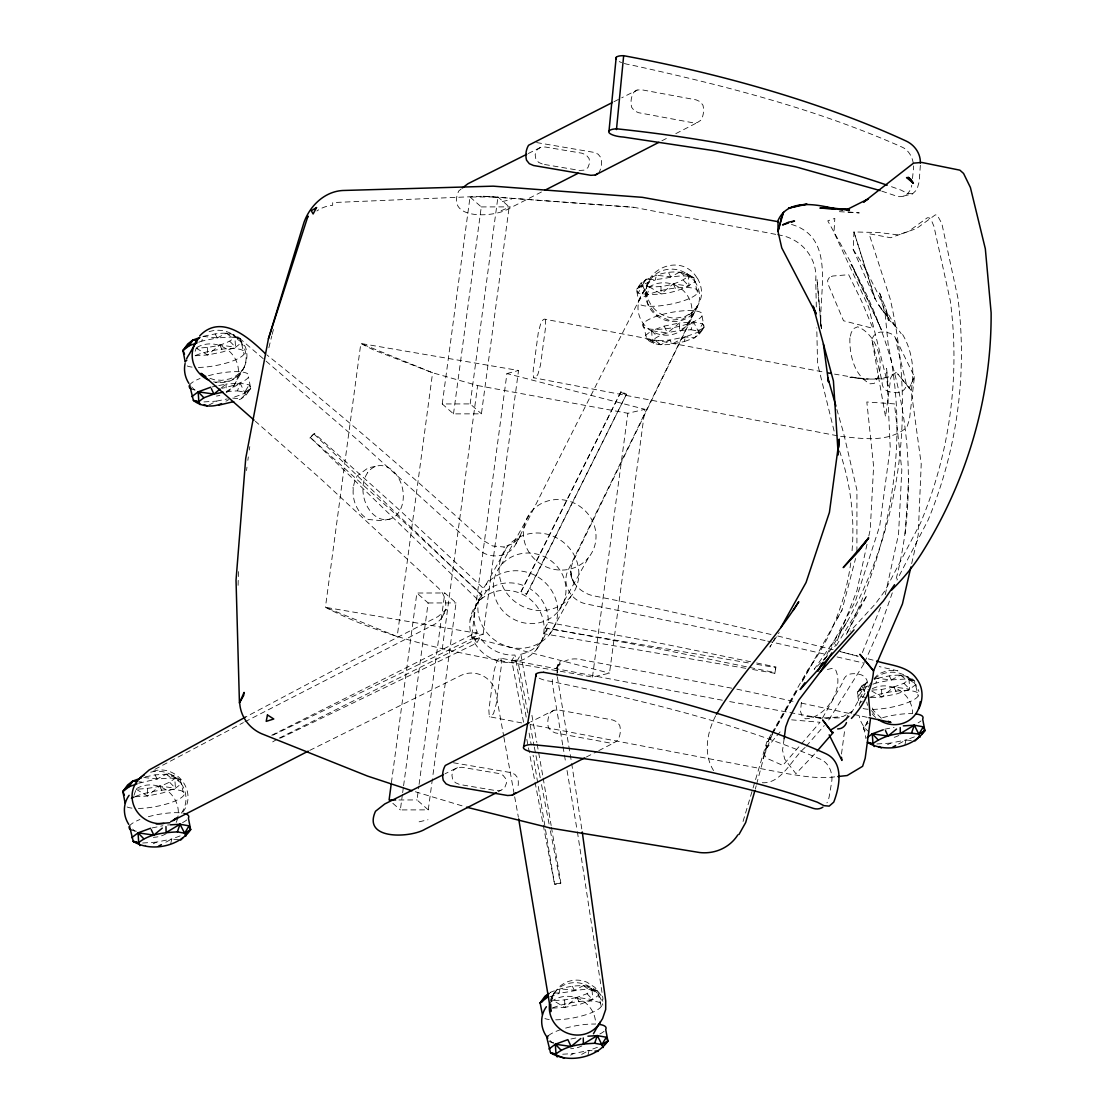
<?xml version="1.0" encoding="UTF-8"?>
<svg xmlns="http://www.w3.org/2000/svg" width="1114" height="1114" viewBox="0 0 1114 1114"><rect width="100%" height="100%" fill="white"/><g stroke="black" fill="none" stroke-linecap="round" stroke-linejoin="round"><path stroke-width="0.75" stroke-dasharray="5 3.75" d="M856.917 551.736L856.931 490.104L843.493 432.692L836.865 409.437M853.185 249.48L864.018 266.232L876.955 291.743L888.234 317.476L879.823 306.782L875.089 298.817L853.185 249.48L853.965 231.949L879.085 232.548L898.302 234.915L916.418 228.593L935.287 214.891L937.18 215.016L941.831 223.524L957.915 298.037A477.697 455.403 5.4 0 1 928.115 520.029L896.951 580.074M557.084 672.8L557.599 664.39L556.916 675.975M896.241 578.556C923.325 472.837 903.802 358.945 851.068 264.269L881.522 329.939L851.402 263.475L827.786 220.864L834.818 218.386L833.996 232.422L868.586 306.907L888.234 386.154L886.605 368.442L890.225 447.619L879.712 525.975L855.371 601.184L823.608 660.435M905.125 533.857L908.648 478.783M912.491 178.588L913.438 168.827A18.256 13.744 74.7 0 0 913.522 165.916M391.404 782.738L416.873 593.024L444.792 592.982L456.044 602.911L432.664 777.099M442.244 403.95L470.024 196.997L497.944 196.941L509.195 206.87L481.415 413.837L453.495 413.879L442.244 403.95L470.164 403.909L481.415 413.837M432.427 778.825L428.263 809.864L400.344 809.92L402.433 794.393M402.655 792.667L403.352 787.501M403.588 785.774L428.124 602.966L416.873 593.024M453.495 413.879L481.276 206.925L470.024 196.997M428.263 809.864L417.012 799.936L418.864 786.136M419.087 784.423L444.792 592.982M470.164 403.909L497.944 196.941M442.216 649.378L477.627 385.541L432.594 372.772L373.455 349.893L360.825 343.474L325.427 607.311C408.281 650.228 502.163 659.864 592.453 677.117L609.497 673.148L644.909 409.311L506.94 373.552L471.528 637.375L609.497 673.148M483.128 634.312L518.539 370.475L360.825 343.474L432.594 372.772L397.183 636.595L325.427 607.311L483.128 634.312L471.528 637.375M745.795 668.33L544.245 633.824L545.011 628.087L548.213 622.392A37.625 35.62 29.3 0 0 529.679 588.582L626.486 394.231L621.069 391.501L521.06 591.534L526.476 594.277L529.679 588.582M592.453 677.117L627.864 413.28L644.909 409.311M752.632 669.5L774.843 673.302L775.957 666.938L755.71 662.788M774.843 673.302L775.957 666.938M784.131 738.652L782.557 750.335L784.785 759.219L795.911 773.673L814.961 753.635M841.488 754.011L844.663 730.269M846.027 720.104L847.949 714.339L851.876 711.581L843.326 716.386L826.393 718.07L805.617 716.191L820.698 718.168L839.886 717.848M198.724 342.235L201.857 341.079L202.873 336.386C215.03 333.963 229.832 329.619 240.346 338.712L244.105 353.974M170.734 843.702L171.751 839.009L181.15 835.556M643.084 323.979L646.844 339.241C657.357 348.334 672.16 343.989 684.316 341.566L685.333 336.874L697.865 332.278L704.201 327.474L702.001 315.93A30.343 7.645 -10.8 0 0 661.967 314.58A30.343 7.645 -10.8 0 0 653.667 329.354A30.343 7.645 -10.8 0 0 702.001 315.93M588.011 1055.083L589.028 1050.391L598.427 1046.937M872.847 684.205L875.98 683.063L876.996 678.37C889.167 675.933 903.969 671.603 914.469 680.682L918.228 695.944M904.972 744.653L905.988 739.961L916.961 735.936M867.012 544.3L856.917 590.726L834.818 646.719M868.809 536.015L870.257 529.387L873.613 466.334L866.831 401.987L894.472 403.895L901.825 469.816L898.538 534.233L885.143 595.154M911.67 563.614L918.201 535.054L921.222 463.995L911.168 390.429C914.9 371.171 912.394 350.172 901.894 333.323M802.094 681.643L842.031 610.012L855.58 558.462M755.32 789.102L756.197 785.816M756.629 784.186L768.033 741.464L772.099 734.223M801.384 702.363L800.506 711.4L802.15 716.191L805.519 718.836C826.115 717.722 844.328 688.939 835.695 670.043L831.935 668.4L824.722 670.168M892.3 592.829L880.074 627.711L864.617 662.259M215.378 382.255L229.289 381.072C242.267 375.251 250.622 360.713 245.331 346.774L237.978 336.943L358.457 440.629L477.976 549.035A24.271 22.67 24.8 0 0 515.935 543.855L520.642 535.472L513.707 543.34L503.57 547.211L504.6 547.044L492.736 545.999L482.39 539.984C412.417 476.11 340.814 413.962 266.789 354.823M743.038 821.491L766.808 741.994L771.069 734.502M551.319 1001.277L553.895 993.702L559.91 986.308A26.875 26.263 64.7 0 1 586.883 982.186L594.973 987.422L600.85 995.15L602.827 1001.305M195.173 351.272L196.231 348.209C209.502 347.457 224.262 346.217 234.901 337.472L240.346 338.712L226.434 333.17L217.23 337.932L201.857 341.079M245.943 395.164L240.151 383.216L226.058 384.079L226.212 391.557L237.477 390.861L240.151 383.216L249.174 384.859L250.734 388.591L245.943 395.164L240.875 399.007L236.572 400.58M133.986 795.34L136.117 789.227C149.387 788.475 164.148 787.25 174.787 778.491L180.231 779.73L183.991 794.992M690.959 329.744L698.172 331.067L704.201 327.474L694.342 337.89L685.333 336.874L669.96 340.021L660.755 344.783L646.844 339.241L652.289 340.48C662.927 331.735 677.688 330.496 690.959 329.744L693.618 322.099L702.656 323.742L704.201 327.474L699.425 334.047L694.342 337.89L684.316 341.566M390.081 519.04L381.782 520.684L368.358 519.5C353.444 511.103 348.947 490.508 357.19 475.901L368.219 467.81L376.17 466.251M550.441 1002.92L553.895 993.702M772.294 734.391L763.006 758.62L768.033 741.464L797.833 689.12M862.375 652.567L880.937 606.392M182.877 812.064C199.1 790.592 173.854 761.182 150.181 772.448M470.08 620.066L475.72 606.308L482.111 595.071L396.528 515.114L310.249 437.426L314.371 433.388L400.65 511.061L486.233 591.033A37.625 35.62 29.3 0 1 524.262 585.839L621.069 391.501M867.555 721.412L864.937 727.136L867.695 721.134M697.03 277.929C679.345 248.506 631.095 274.615 651.314 305.236A26.875 23.255 28.3 0 0 676.003 318.144L685.013 316.585L692.504 312.171L697.615 305.473L568.098 570.243A24.271 22.656 33.2 0 0 586.605 604.011L766 640.731M526.476 594.277L626.486 394.231M515.935 543.855L648.877 280.812L645.772 289.891L647.624 303.398L656.146 314.58L668.971 320.289L682.896 319.105L693.952 311.335L697.615 305.473M715.703 715.731C706.986 732.371 703.073 753.886 713.587 770.61M233.745 385.904L241.404 372.257M475.72 606.308L478.909 600.78L310.249 437.426M309.901 438.053L314.371 433.388M272.693 741.896L277.692 738.902M441.631 617.936L446.366 609.469L438.053 616.557L341.928 665.88L245.428 717.124M642.694 293.191L650.353 279.544M486.052 584.558L507.232 546.807M478.909 600.78L483.03 596.728L486.233 591.033M500.813 565.592L530.849 512.078M272.944 735.143L473.937 637.807L477.14 632.098A37.625 35.62 29.3 0 1 482.111 595.071M280.491 738.122L476.806 643.043L480.009 637.333A37.625 35.62 29.3 0 0 514.974 655.032L526.337 717.834M521.06 591.534L524.262 585.839M687.213 324.787A27.307 25.859 29.3 0 0 667.021 282.97A27.307 25.859 29.3 0 0 640.634 319.203A27.307 25.859 29.3 0 0 687.213 324.787L694.871 311.14A27.307 25.859 29.3 0 0 674.666 269.323A27.307 25.859 29.3 0 0 648.292 305.556A27.307 25.859 29.3 0 0 694.871 311.14M523.552 722.234L511.772 660.727L514.974 655.032M527.799 712.89L517.662 659.92L520.865 654.224A37.625 35.62 29.3 0 0 547.434 628.129L662.106 649.49L748.19 667.147M544.245 633.824L547.434 628.129M558.532 611.029A36.776 34.812 29.3 0 0 534.344 553.561A36.776 34.812 29.3 0 0 496.148 600.349A36.776 34.812 29.3 0 0 558.532 611.029L588.568 557.515A36.776 34.812 29.3 0 0 564.366 500.047A36.776 34.812 29.3 0 0 526.184 546.835A36.776 34.812 29.3 0 0 588.568 557.515M549.494 634.493A40.424 38.266 29.3 0 0 522.898 571.329A40.424 38.266 29.3 0 0 480.928 622.754A40.424 38.266 29.3 0 0 549.494 634.493L570.674 596.742A40.424 38.266 29.3 0 0 544.078 533.578A40.424 38.266 29.3 0 0 502.108 585.003A40.424 38.266 29.3 0 0 570.674 596.742M551.444 827.229L560.871 883.124L554.633 884.544L533.105 755.181M551.5 997.615L554.048 993.061M774.94 638.099L769.899 647.109L779.201 632.46M837.143 618.716L842.031 610.012M813.777 660.978L802.902 680.194M865.049 693.256L863.35 696.278A27.307 25.859 29.3 0 0 859.214 705.496M868.46 687.185L871.009 682.631M822.494 718.015L843.117 681.657A9.72 9.26 1.3 0 1 849.007 674.304A19.425 18.52 1.3 0 1 859.061 674.304A9.72 9.26 1.3 0 1 867.472 684.678L850.135 715.216M771.918 732.998L807.761 670.057M772.921 732.775L797.763 689.204M824.889 659.335L846.668 622.642A485.077 451.212 44.4 0 0 890.142 298.747L869.031 233.745L890.573 237.728L908.592 231.364L927.321 217.759L929.229 217.884L931.666 220.92L933.95 226.393L950.339 300.989A472.809 450.766 5.7 0 1 920.554 522.926L885.059 590.643L875.52 603.691L850.079 631.36M536.461 649.629A37.625 35.62 29.3 0 0 511.702 590.824A37.625 35.62 29.3 0 0 472.628 638.698A37.625 35.62 29.3 0 0 536.461 649.629L542.281 639.993M863.921 663.833L827.674 721.663M836.349 645.535L867.11 595.113L846.013 635.022C890.365 546.139 909.539 443.107 888.248 345.215L885.115 313.939L879.573 293.107L886.479 310.374L888.763 320.442L884.808 305.487M237.477 390.861L244.704 392.184L249.174 384.859M687.129 273.376L688.368 276.356L695.373 281.313C679.47 293.107 657.274 296.589 638.016 293.093L642.486 285.769L641.246 282.789C655.714 273.222 678.426 266.789 693.813 277.595L697.573 292.857A30.343 7.645 -10.8 0 1 649.253 306.28A30.343 7.645 -10.8 0 1 657.525 291.506A30.343 7.645 -10.8 0 1 697.573 292.857M699.425 334.047L698.172 331.067L702.656 323.742M866.191 697.559L858.671 696.18L863.141 688.87L861.902 685.89L866.971 682.047L863.447 687.658L857.112 692.462L859.326 703.992M642.792 284.557L646.315 278.946C662.134 281.939 677.953 272.136 693.813 277.595L679.902 272.053L670.698 276.815L656.341 275.269L655.324 279.962L642.792 284.557L636.456 289.362L638.67 300.905M846.668 622.642L814.209 669.333L822.466 660.978M641.246 282.789L636.456 289.362L638.016 293.093M861.902 685.89L857.112 692.462L858.671 696.18M774.676 738.345L765.457 749.68L764.204 752.953L765.109 756.35L767.88 758.773L782.808 765.415L820.057 722.276L791.65 719.839M776.904 735.713L782.474 729.127M805.116 747.48C791.65 758.523 780.622 787.111 758.829 782.209M806.244 746.185L824.29 725.534M646.315 278.946L636.456 289.362L642.486 285.769C657.901 288.568 675.655 285.783 688.368 276.356L693.813 277.595M866.971 682.047L857.112 692.462L863.141 688.87L868.92 689.914M874.017 678.621L878.57 673.914L887.761 670.391L897.87 670.837L879.28 666.59M823.65 659.78L827.187 656.202M903.565 196.092L912.547 193.85L916.961 189.575L919.189 181.666L920.415 164.51M461.182 188.948L458.745 190.995C445.335 220.252 493.962 217.592 508.263 208.945L541.71 191.859M195.131 355.756L207.65 354.99L219.792 344.992L235.555 347.234L241.891 342.43L234.901 337.472L233.648 334.492M221.199 388.076L226.058 384.079L218.372 385.667M642.486 285.769L647.039 294.737L649.713 287.092L661.131 293.873L673.274 283.875L689.023 286.117L688.368 276.356M645.298 335.523L651.634 330.719L667.383 332.961L679.54 322.963L693.618 322.099L698.172 331.067M135.017 796.775L147.535 796.009L159.692 786.011L175.441 788.252L181.777 783.448L174.787 778.491L173.547 775.511L166.32 774.188L155.055 774.884L142.759 777.405L157.116 778.951L171.194 778.087L180.231 779.73L173.547 775.511M870.828 697.643L881.787 696.96L893.929 686.962L903.955 683.286L909.024 679.443L914.469 680.682L900.558 675.154L891.353 679.902L875.98 683.063M552.293 1008.156L564.812 1007.39L576.968 997.392L586.994 993.716L592.063 989.873L597.508 991.112L601.268 1006.374M871.789 691.028L881.787 696.96L897.146 693.813L909.678 689.218L916.028 684.414L909.024 679.443L907.785 676.463M592.063 989.873L592.718 999.634L576.968 997.392L564.673 999.912L553.407 1000.609L564.812 1007.39L580.185 1004.229L592.718 999.634L599.053 994.83L592.063 989.873L590.824 986.893C577.136 983.718 562.807 987.464 550.01 992.463C565.828 995.456 581.633 985.653 597.508 991.112L590.824 986.893M637.152 90.039L633.643 92.406A21.737 20.428 36.1 0 0 631.652 107.306L634.381 110.829L638.503 112.695L693.061 122.791L697.461 122.498L700.971 120.145A21.765 20.47 36.1 0 0 702.962 105.231L700.246 101.722L696.125 99.856L641.567 89.761L637.152 90.039L621.709 97.809M553.937 710.231L550.413 712.584A21.737 20.456 36.4 0 0 548.408 727.512L551.138 731.021L555.245 732.887L609.818 742.982L614.218 742.704L617.727 740.337A21.765 20.484 36.4 0 0 619.732 725.423L617.017 721.9L612.909 720.034L558.351 709.938L553.937 710.231L530.765 721.886M498 791.943L504.614 788.002L506.466 783.031L505.84 778.825L503.055 775.33L498.863 773.52L461.892 767.268L457.381 767.616L445.015 773.798M544.509 164.482L579.795 170.456L584.279 170.122L587.858 167.727L589.71 162.755L589.083 158.55L586.298 155.069L582.107 153.245L545.136 146.992L540.624 147.34L537.032 149.736L535.166 154.707L535.806 158.912L538.605 162.393L542.824 164.204M457.381 767.616L453.788 770.011L451.922 774.968L452.549 779.187L455.361 782.669L459.581 784.479L496.552 790.717L501.035 790.397M226.212 391.557L240.151 383.216M693.618 322.099L679.679 330.44L679.54 322.963L664.167 326.123L651.634 330.719L652.289 340.48L653.528 343.46M244.704 392.184L250.734 388.591L248.519 377.047M225.947 401.193L228.899 399.592M685.333 336.874L672.021 344.087L669.96 340.021L655.881 340.898L646.844 339.241M165.833 842.212L171.751 839.009L179.257 839.859M898.594 743.971L905.988 739.961L913.508 740.81M581.633 1054.401L589.028 1050.391L592.035 1050.725M154.874 769.342L243.367 722.624M244.899 721.816L433.346 624.94A24.271 23.074 21.5 0 0 438.317 587.969L320.108 478.282L255.343 421.231M208.819 405.106L216.492 401.137L227.242 398.937M138.609 783.253L157.116 778.951L166.32 774.188L180.231 779.73M153.314 843.744L156.378 842.156L171.751 839.009M887.552 744.709L890.615 743.122L905.988 739.961M549.62 996.933L559.019 993.479L560.036 988.786L574.392 990.332L583.597 985.57L597.508 991.112M570.591 1055.125L573.654 1053.538L589.028 1050.391M661.883 140.796L668.066 137.607M675.808 133.638L697.461 122.498M586.368 757.019L597.201 751.449M598.747 750.655L614.218 742.704M309.734 750.376L461.015 675.404A24.271 23.297 29.7 0 1 495.911 693.061L503.598 735.574M271.732 735.24L477.14 632.098M279.252 738.122L480.009 637.333M613.981 101.708L620.164 98.589M528.259 153.523L540.624 147.34M501.119 210.741L510.254 206.786M196.231 348.209L207.65 354.99L223.023 351.829L235.555 347.234L234.901 337.472M136.117 789.227L147.535 796.009L162.909 792.848L175.441 788.252L174.787 778.491M874.128 679.415L876.996 678.37L891.353 679.902L905.445 679.039L914.469 680.682M863.447 687.658L871.287 684.79M506.94 373.552L518.539 370.475M502.358 201.55L511.229 199.503M419.115 821.826L427.985 819.765M212.231 386.92L216.84 385.973M152.117 827.939L162.881 825.739M871.97 690.081L881.634 689.482L893.929 686.962L909.678 689.218L909.024 679.443M884.822 729.21L894.041 727.317M570.939 1039L577.08 1037.747M511.772 660.727L517.662 659.92M554.981 883.917L560.871 883.124M834.692 776.876C819.124 778.923 803.403 776.263 788.016 773.826L530.264 724.546M202.873 336.386L217.23 337.932L231.308 337.055L240.346 338.712M203.973 401.917L216.492 401.137M890.615 743.122L876.537 743.985L880.199 746.909M167.518 825.001L170.651 824.82M156.378 842.156L142.286 843.033L145.948 845.944M562.695 1054.22L573.654 1053.538M775.762 234.372L633.894 207.315L483.281 196.217L332.71 202.567L332.654 205.31A33.364 31.582 29.4 0 0 316.877 210.964M871.997 340.062L882.177 381.698A9.72 9.26 1.3 0 0 885.922 390.234A19.425 18.52 1.3 0 0 895.642 392.699A9.72 9.26 1.3 0 0 906.518 384.72L896.352 343.07A9.72 9.26 1.3 0 0 892.593 334.534A19.425 18.52 1.3 0 0 882.873 332.069A9.72 9.26 1.3 0 0 871.997 340.062L885.533 416.747L890.768 377.743L892.217 375.376L896.157 372.619L887.607 377.423L870.675 379.108L849.898 377.228L864.979 379.206L884.168 378.885M481.276 206.925L509.195 206.87M428.124 602.966L456.044 602.911M398.937 799.977L417.012 799.936M839.371 211.66L859.242 212.913L845.888 211.73M483.281 196.217L633.894 207.315M912.547 193.85L907.13 193.363L901.268 190.202A454.93 135.351 5.6 0 0 888.777 185.746M840.652 436.326C862.737 438.679 888.499 442.885 906.893 427.344L909.47 419.31L914.441 376.713L895.67 338.322M138.735 781.763L141.743 782.098M864.979 379.206L834.553 374.123M820.698 718.168L727.317 701.152M536.6 142.564L593.957 152.381L598.148 154.192L600.933 157.687A21.528 20.386 29.3 0 1 598.928 172.6M545.011 628.087L749.987 663.178M756.824 664.348L775.609 667.564M453.37 762.756L510.713 772.573L514.919 774.397L517.704 777.878A21.528 20.386 29.3 0 1 517.397 788.977M837.31 435.741L533.578 377.743L533.133 371.032L538.368 332.028L540.944 322.851A18.186 4.721 -77.5 0 1 545.317 319.286L824.346 372.187M477.627 385.541L627.864 413.28M548.213 622.392L662.886 643.753L754.025 662.44M731.759 688.187L579.183 659.251A24.271 23.046 37.2 0 0 555.51 669.598L560.272 661.103L557.251 669.639L557.292 672.55M521.728 722.916L489.297 716.706L488.851 709.994L494.087 670.99L496.663 661.813A18.186 4.721 -77.5 0 1 501.035 658.249L725.618 700.831M777.461 234.692L782.529 235.667A41.664 39.463 29.2 0 1 815.726 279.851L816.325 307.241M749.875 667.481L775.191 672.675M736.841 689.148L794.421 701.583M801.189 703.059L852.001 714.032M853.686 714.394L867.235 717.332M767.685 641.121L826.866 654.628M837.004 656.94L864.06 663.122M771.027 634.479L662.9 609.831L592.147 595.517C580.7 592.537 570.786 582.914 570.187 570.674L573.306 581.856L575.632 585.741L571.51 577.456L570.828 568.502L572.805 561.86L699.522 302.089C703.491 293.511 701.207 283.889 696.25 276.272M777.767 636.024L833.147 649.741M857.307 656.062L839.886 651.551L858.212 656.271M868.252 658.875L876.607 661.062M415.383 791.762L463.243 806.188M881.773 191.135L896.352 196.05A18.214 13.716 74.7 0 0 911.767 185.203M209.947 378.314L214.208 379.749L221.728 380.334L229.15 379.025A26.847 24.48 2 0 0 245.177 365.239M791.483 224.443C836.544 237.421 818.372 292.926 821.06 326.165L816.994 279.099L821.436 328.546L820.391 321.654L820.74 325.065M620.721 392.114L626.138 394.857M679.902 272.053L684.79 275.938M655.881 340.898L660.755 344.783M900.558 675.154L905.445 679.039M226.434 333.17L231.308 337.055M583.597 985.57L588.471 989.455M166.32 774.188L171.194 778.087M392.838 803.305L400.344 809.92M314.023 434.014L483.03 596.728M881.341 718.238L873.627 710.718L871.663 706.541M683.3 280.199L689.023 286.117M651.634 330.719L657.357 336.637M903.955 683.286L909.678 689.218M229.832 341.316L235.555 347.234M586.994 993.716L592.718 999.634M169.718 782.334L175.441 788.252M878.556 304.846L888.234 317.476M881.174 308.731L896.491 328.017L887.12 312.254M871.566 710.537L876.272 716.678M473.937 637.807L476.806 643.043M889.292 675.836L891.353 679.902M668.637 272.749L670.698 276.815M863.141 688.87L864.659 691.85M572.331 986.266L574.392 990.332M215.155 333.866L217.23 337.932M155.055 774.884L157.116 778.951M893.929 686.962L897.146 693.813M673.274 283.875L676.49 290.712M664.167 326.123L667.383 332.961M576.968 997.392L580.185 1004.229M219.792 344.992L223.023 351.829M159.692 786.011L162.909 792.848M879.573 293.107L882.789 300.71M545.317 319.286L545.749 326.012L540.513 365.016L537.951 374.179A18.186 4.721 -77.5 0 1 533.578 377.743M501.035 658.249L501.467 664.974L496.231 703.978L493.669 713.141A18.186 4.721 -77.5 0 1 489.297 716.706M834.094 431.007L817.565 363.735L816.771 327.781M863.74 727.08L865.954 738.61M530.097 724.852L534.024 745.35M534.344 747.062L540.234 777.809M541.543 784.646L550.051 829.067M550.386 830.779L560.523 883.736M526.825 739.32L528.133 746.157M528.454 747.856L554.633 884.544M520.865 654.224L529.164 700.052M531.921 715.327L536.851 742.495M537.157 744.194L542.88 776.43M529.108 733.109L531.267 745.001M503.904 737.273L514.376 795.104M514.682 796.802L518.372 817.216M562.723 744.932L552.655 685.305A24.271 23.046 37.2 0 1 552.502 678.092M563.016 746.631L564.157 753.454M564.45 755.153L565.884 763.675M567.04 770.484L577.094 830.111M577.386 831.81L603.036 999.258M543.172 778.115L551.165 825.544M557.362 676.922L571.412 761.781M571.691 763.466L582.246 831.949M353.041 487.152L353.138 488.698M881.634 689.482L881.787 696.96M660.978 286.395L661.131 293.873M564.673 999.912L564.812 1007.39M207.51 347.512L207.65 354.99M147.396 788.531L147.535 796.009M604.067 1031.299A30.343 7.645 -10.8 0 1 599.346 1034.252M553.672 1042.593A30.343 7.645 -10.8 0 1 548.325 1041.228M548.408 1035.644A30.343 7.645 -10.8 0 1 562.166 1029.141M565.647 1028.097A30.343 7.645 -10.8 0 1 595.113 1024.072M581.898 1045.907A27.307 25.859 29.3 0 1 575.311 1048.177M573.626 1048.469A27.307 25.859 29.3 0 1 570.647 1048.706M553.421 1043.428A27.307 25.859 29.3 0 1 549.912 1040.49M551.11 1001.82A27.307 25.859 29.3 0 1 580.06 999.3A27.307 25.859 29.3 0 1 595.614 1024.017M550.33 1000.651A27.307 25.859 29.3 0 1 577.47 982.757A27.307 25.859 29.3 0 1 602.813 1005.232M552.781 1007.808A30.343 7.645 -10.8 0 1 592.732 1001.11A30.343 7.645 -10.8 0 1 595.141 1011.08A30.343 7.645 -10.8 0 1 555.691 1019.825M549.244 1019.519A30.343 7.645 -10.8 0 1 544.913 1018.572M921.027 720.883A30.343 7.645 -10.8 0 1 918.117 722.861M865.299 730.798A30.343 7.645 -10.8 0 1 868.279 723.237M882.622 717.681A30.343 7.645 -10.8 0 1 912.074 713.656M898.859 735.491A27.307 25.859 29.3 0 1 893.985 737.357M869.171 732.093A27.307 25.859 29.3 0 1 859.103 715.703M872.359 688.675A27.307 25.859 29.3 0 1 899.346 690.165A27.307 25.859 29.3 0 1 912.589 713.587M875.66 717.472A27.307 25.859 29.3 0 1 871.524 712.946M867.625 705.399A27.307 25.859 29.3 0 1 866.762 702.057M874.406 678.858A27.307 25.859 29.3 0 1 918.911 691.474M869.756 697.392A30.343 7.645 -10.8 0 1 910.486 690.75A30.343 7.645 -10.8 0 1 910.625 701.36A30.343 7.645 -10.8 0 1 869.909 709.367M868.015 709.27A30.343 7.645 -10.8 0 1 863.113 708.532M859.966 703.101A30.343 7.645 -10.8 0 1 862.25 701.152M186.776 819.918A30.343 7.645 -10.8 0 1 182.069 822.87M136.395 831.211A30.343 7.645 -10.8 0 1 131.048 829.846M129.502 826.115A30.343 7.645 -10.8 0 1 139.932 819.514M148.371 816.715A30.343 7.645 -10.8 0 1 184.618 813.54M166.111 833.718A27.307 25.859 29.3 0 1 153.37 837.324M134.933 831.141A27.307 25.859 29.3 0 1 132.636 829.108M136.632 788.517A27.307 25.859 29.3 0 1 165.875 789.701A27.307 25.859 29.3 0 1 178.059 816.061M177.767 817.718A27.307 25.859 29.3 0 1 176.165 822.536M150.655 772.211A27.307 25.859 29.3 0 1 180.607 782.752A27.307 25.859 29.3 0 1 181.29 813.276M135.504 796.426A30.343 7.645 -10.8 0 1 175.441 789.729A30.343 7.645 -10.8 0 1 177.864 799.699A30.343 7.645 -10.8 0 1 138.415 808.444M131.967 808.137A30.343 7.645 -10.8 0 1 126.634 806.759M208.485 375.697A30.343 7.645 -10.8 0 1 248.116 374.095A30.343 7.645 -10.8 0 1 222.062 388.271M194.853 389.956A30.343 7.645 -10.8 0 1 191.162 388.828M189.617 385.096A30.343 7.645 -10.8 0 1 200.047 378.482M209.098 331.707A27.307 25.859 29.3 0 1 246.013 355.394A27.307 25.859 29.3 0 1 213.582 381.824M196.746 347.498A27.307 25.859 29.3 0 1 234.065 356.828A27.307 25.859 29.3 0 1 226.212 392.699M219.848 395.373A27.307 25.859 29.3 0 1 216.45 396.069M195.047 390.123A27.307 25.859 29.3 0 1 191.678 386.976M195.618 355.408A30.343 7.645 -10.8 0 1 236.349 348.779A30.343 7.645 -10.8 0 1 236.488 359.39A30.343 7.645 -10.8 0 1 195.772 367.397M192.081 367.119A30.343 7.645 -10.8 0 1 186.748 365.74M839.51 450.947A260.175 246.305 29.3 0 1 851.737 554.354M850.748 562.876A260.175 246.305 29.3 0 1 807.761 670.057M238.09 585.351A1229.007 1163.434 29.3 0 1 238.48 571.593M246.528 470.554A1229.007 1163.434 29.3 0 1 246.96 467.156M247.851 460.361A1229.007 1163.434 29.3 0 1 248.311 456.921M249.285 450.042A1229.007 1163.434 29.3 0 1 249.787 446.603M268.864 347.763A1229.007 1163.434 29.3 0 1 271.76 336.01M272.178 334.325A1229.007 1163.434 29.3 0 1 273.473 329.298M887.231 318.562A71.964 66.492 -3.7 0 1 901.184 333.727M624.341 63.512A13.424 4.122 10.5 0 0 630.44 64.793C722.889 85.221 815.351 108.559 902.131 147.145A18.256 13.744 74.7 0 1 913.424 164.399M621.598 62.593A13.424 4.122 10.5 0 1 619.273 61.549M539.204 678.189A13.41 4.094 9.7 0 0 550.358 681.281C642.263 700.358 734.237 722.248 820.753 759.344A18.214 13.911 77.4 0 1 831.657 782.181L829.178 796.635A18.256 13.939 77.5 0 1 826.936 802.874M849.885 337.974C849.397 354.572 854.146 375.697 870.145 383.801L874.156 383.481C887.552 367.133 877.164 334.075 857.669 326.792L853.937 328.435L851.305 332.404L849.885 337.974M914.441 376.713L909.219 388.173L914.441 376.713M829.387 277.428L827.632 280.366L827.967 283.903L843.521 320.762L872.916 328.352L861.693 301.351L848.673 274.685L832.673 276.035L829.387 277.428M250.734 388.591L240.875 399.007L231.851 397.99L244.398 393.395L250.734 388.591M911.168 390.429L897.647 373.831L911.168 390.429M875.089 298.817L853.965 231.949L875.089 298.817M367.62 472.74A27.335 19.829 78.2 0 0 379.651 518.47A27.335 19.829 78.2 0 0 402.098 486.721A27.335 19.829 78.2 0 0 367.62 472.74"/><path stroke-width="1.5" d="M550.803 1004.271L550.803 1011.623L518.678 818.915M838.926 447.118L839.26 439.083L829.415 512.426L806.049 582.525L780.83 627.586M609.01 130.965L616.181 57.385M616.46 129.572L623.589 56.466M391.167 784.465L389.092 799.991L395.665 799.977M784.131 738.652L785.704 726.969L788.559 719.268L798.835 700.052L820.071 672.229L883.486 600.836L894.542 584.697M870.424 719.268L865.188 758.272L862.612 766.307L847.169 775.539L837.812 776.542M523.664 746.756L536.126 674.081M778.115 221.686L642.332 197.331L493.196 186.163L344.713 190.438C325.608 190.494 309.943 205.296 303.899 222.675L268.432 338.767L245.721 458.383L236.029 580.227L239.44 702.976L243.715 695.359L244.063 692.407L239.44 702.976M910.89 566.97L902.437 603.927L873.543 670.823C872.276 688.661 863.712 705.594 851.43 718.419M754.874 790.745L745.67 822.578L738.986 834.47M268.432 338.767L307.993 216.046L307.534 217.411M137.899 843.228L133.262 841.376L138.707 842.616C149.346 833.871 164.106 832.631 177.363 831.88L180.036 824.235L189.06 825.878L190.619 829.61C179.257 846.737 150.362 852.252 133.262 841.376L129.502 826.115A30.343 7.645 -10.8 0 0 131.048 829.846M553.63 1053.997L550.539 1052.758L555.983 1053.997C566.622 1045.252 581.383 1044.013 594.639 1043.261L597.313 1035.616L606.35 1037.259L607.896 1040.991C596.533 1058.119 567.653 1063.633 550.539 1052.758L546.779 1037.496A30.343 7.645 -10.8 0 1 548.408 1035.644M911.614 732.845L914.274 725.186L923.311 726.843L924.857 730.561C913.494 747.689 884.613 753.203 867.5 742.342L872.944 743.581C885.658 734.14 903.426 731.369 918.827 734.154L924.857 730.561L922.657 719.031A30.343 7.645 -10.8 0 0 915.764 713.921M918.771 708.713C923.464 699.481 923.297 687.644 916.919 679.22C908.356 665.81 890.267 665.49 876.607 661.062M821.993 663.471L817.913 671.074L823.149 662.259M716.455 714.325C740.253 674.416 773.938 641.093 798.766 601.699L793.182 610.486M196.872 340.661L189.227 354.308A27.307 25.859 29.3 0 0 186.679 358.694M593.456 1033.75L598.566 1024.657M820.071 672.229L831.838 652.957M185.829 836.182L184.59 833.202L189.06 825.878M603.106 1047.564L601.866 1044.584L606.35 1037.259M920.08 737.134L918.827 734.154L923.311 726.843M598.051 1025.91L602.604 1018.516L605.682 1009.493L605.724 1000.999L582.246 831.949M186.818 360.17A30.343 7.645 -10.8 0 0 185.189 362.022L182.988 350.478L189.324 345.674L192.833 340.062L200.005 337.445M125.074 803.041L122.874 791.497L129.21 786.693L132.733 781.081L141.325 777.934M548.255 995.275L546.487 998.074L540.151 1002.879L542.365 1014.422M804.837 682.798L800.158 689.538L854.034 629.856M865.049 542.908L868.6 537.965L843.214 567.611L856.025 554.118L868.6 537.965L858.295 551.527M184.534 354.21L182.988 350.478L187.765 343.906L192.833 340.062L197.345 340.578M542.56 1001.444L540.151 1002.879L544.941 996.306L548.742 993.423M817.147 751.031L833.369 732.358M182.988 350.478L192.833 340.062M132.733 781.081L122.874 791.497L127.65 784.924L132.733 781.081L137.231 781.596M180.76 840.026L182.947 837.714M186.233 834.233L190.619 829.61L188.405 818.066A30.343 7.645 -10.8 0 0 184.618 813.54M891.479 590.225C902.772 579.085 912.993 566.901 921.501 553.505C966.743 481.638 991.585 397.74 991.126 312.714L985.333 248.798L970.391 187.444L963.568 173.45L959.878 170.163L921.738 162.449L913.536 163.145L863.629 202.094L868.419 198.821L846.501 209.794L849.314 209.599M540.151 1002.879L548.91 993.618M604.61 1044.459L607.896 1040.991L605.696 1029.447A30.343 7.645 -10.8 0 0 598.803 1024.351M914.998 740.977L919.384 736.354M921.57 734.042L924.857 730.561L922.322 732.483M139.542 778.394L149.151 769.983L245.428 717.124M199.685 335.899C221.282 313.034 248.909 337.723 265.452 353.751M175.539 818.4L173.088 820.517L308.202 751.17M462.407 187.932L468.005 183.699L526.713 154.303M191.162 388.828A30.343 7.645 -10.8 0 1 189.617 385.096L193.376 400.358L198.821 401.597L203.89 397.754L213.916 394.078L219.987 389.078M131.703 837.658L138.052 832.854L153.802 835.096L162.31 828.106M867.221 737.649L872.29 733.806L888.039 736.062L896.547 729.057M548.993 1049.04L555.329 1044.236L571.078 1046.478L580.798 1038.485M191.817 396.64L198.167 391.836L210.699 387.24M604.094 1043.874L607.896 1040.991L601.866 1044.584L594.639 1043.261M612.435 102.474L528.523 145.293A21.486 20.344 29.3 0 0 526.532 160.193L529.317 163.688L533.522 165.499L590.88 175.316L595.363 174.995L597.745 173.394M529.22 722.666L445.294 765.485A21.486 20.344 29.3 0 0 443.288 780.399L446.087 783.88L450.293 785.69L507.636 795.507L512.12 795.187L515.698 792.792M190.619 829.61L184.59 833.202L180.036 824.235L166.097 832.576L165.972 826.602M918.827 734.154L914.274 725.186L900.335 733.541L900.223 727.553M601.866 1044.584L597.313 1035.616L583.374 1043.957L583.263 1037.983M198.013 402.21L193.376 400.358C200.952 406.721 212.76 407.654 221.505 403.602M158.439 846.222L161.391 844.621M892.676 747.188L895.642 745.572M595.363 174.995L658.792 142.383M512.12 795.187L584.822 757.812M544.746 190.313L578.208 173.227M496.468 792.722L425.005 829.22C410.718 837.867 362.092 840.527 375.502 811.271L384.748 803.974L443.469 774.578M189.324 345.674L197.15 342.806M233.717 401.625L218.553 405.204M129.21 786.693L137.036 783.824M139.946 845.596L138.707 842.616L138.052 832.854L150.585 828.259M874.184 746.561L872.944 743.581L872.29 733.806L883.263 729.781M557.223 1056.977L555.983 1053.997L555.329 1044.236L567.862 1039.64L571.078 1046.478M788.545 222.981L782.543 224.903L788.782 222.09L794.533 221.045L791.539 222.006M200.06 404.577L198.821 401.597L198.167 391.836L213.916 394.078L223.134 392.184M908.495 177.46L906.559 177.627L913.355 183.183L910.89 179.424L908.495 177.46L913.355 183.183M156.099 823.887L169.857 822.717M903.329 725.868L914.274 725.186M170.651 824.82L180.036 824.235M587.927 1036.187L597.313 1035.616M848.729 209.265L819.932 208.067L833.077 208.875M838.006 209.181L849.509 209.892L825.599 207.357L834.01 208.75M595.029 1051.059L598.037 1051.407M835.681 208.959C817.3 204.489 787.918 198.139 778.045 220.475L777.99 231.322L781.75 247.893L816.019 313.688M839.051 209.516L842.421 210.086M177.363 831.88L184.59 833.202M133.262 841.376L136.27 841.933M827.744 372.842L831.155 373.482M868.934 717.694L890.949 722.457L888.206 721.245M412.083 790.773L367.55 776.082L261.428 733.653A35.537 33.657 29.2 0 1 239.775 703.811M466.543 807.19L550.581 828.092L699.745 852.544A41.664 39.436 29.1 0 0 737.816 834.901M880.157 190.591L796.106 166.947L716.079 150.989L623.394 137.05A13.41 3.996 5.6 0 1 609.191 132.845A13.41 3.996 5.6 0 1 616.557 128.806A454.93 135.351 5.6 0 1 887.176 185.189M204.196 404.674L207.288 405.9M867.5 742.342L872.137 744.18M878.319 746.645L881.411 747.87M556.721 1055.223L564.45 1058.3M205.867 376.546L200.938 373.315L254.048 420.103M872.29 733.806L878.013 739.738M198.167 391.836L203.89 397.754M555.329 1044.236L561.052 1050.154M138.052 832.854L143.776 838.772M829.164 734.822L841.933 760.444L841.474 757.283M885.463 730.575L888.039 736.062M211.34 388.605L213.916 394.078M151.226 829.624L153.802 835.096M123.389 792.75L124.42 795.229M816.2 313.702L813.15 306.127L833.425 380.932L838.229 454.902M835.918 406.109L827.869 377.855L828.482 381.963L823.399 344.045M868.071 691.571L870.159 715.675M920.345 163.02C920.693 153.495 914.58 144.931 906.058 141.005A457.631 140.406 10.5 0 0 623.687 55.7A13.424 4.122 10.5 0 0 616.348 59.348M600.349 1021.803A27.307 25.859 29.3 0 1 568.168 1033.458A27.307 25.859 29.3 0 1 549.606 1003.923M547.837 1038.206A27.307 25.859 29.3 0 1 546.389 1006.708M920.164 701.681A27.307 25.859 29.3 0 1 878.041 719.352M177.892 817.049A27.307 25.859 29.3 0 1 170.707 821.603M163.995 823.441A27.307 25.859 29.3 0 1 134 806.09A27.307 25.859 29.3 0 1 144.291 774.884M128.778 824.402A27.307 25.859 29.3 0 1 129.113 795.326M131.41 798.237A30.343 7.645 -10.8 0 1 134.028 797.039M209.251 380.375A27.307 25.859 29.3 0 1 199.044 338.085M188.893 383.383A27.307 25.859 29.3 0 1 185.091 363.512M848.868 716.246A72.758 64.459 -26 0 1 831.615 729.419M536.28 676.045A13.41 4.094 9.7 0 1 543.618 672.327M543.618 672.313A454.93 138.944 9.7 0 1 825.641 753.607C844.384 762.129 839.691 786.707 833.732 802.164L829.206 806.118L823.942 805.659L817.328 802.191A457.631 135.379 4.8 0 0 531.239 744.528A13.424 3.969 4.8 0 0 523.831 748.622A13.424 3.969 4.8 0 0 538.118 752.632C631.053 764.329 724.309 778.547 813.387 808.388A18.256 13.939 77.5 0 0 822.87 807.19M837.644 728.946A19.425 18.52 1.3 0 0 840.945 728.389A9.72 9.26 1.3 0 0 846.473 722.596M267.457 714.965L266.204 721.371L273.766 718.99L267.457 714.965M781.29 218.428L777.99 231.322L783.476 212.273L781.29 218.428M316.529 207.566L313.118 213.999L311.293 210.741L316.529 207.566M801.523 204.879L788.545 208.193L807.079 204.141L801.523 204.879M873.543 670.823L859.994 654.419L873.543 670.823M832.492 732.831L822.814 720.173L832.492 732.831"/></g></svg>
